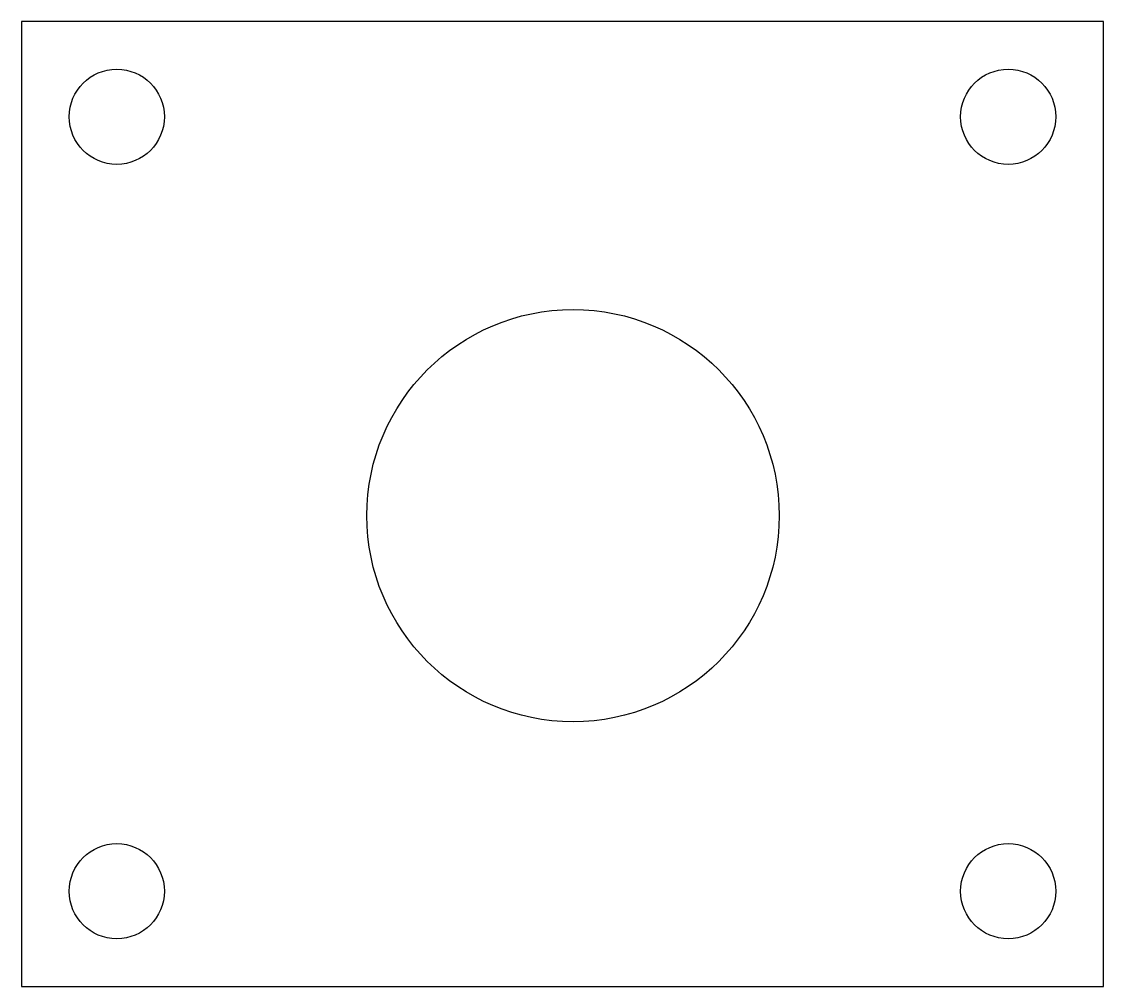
# Model space of a CAD drawing. Extents: x 61 to 163, y 47 to 87.
# Drawn here: x 128.74 to 162.84, y 50.7 to 81.12 of the extents above; entities that cross this region are included whole.
import ezdxf

# ---------------------------------------------------------------- set-up
doc = ezdxf.new("R2010")
doc.units = 0
doc.layers.get('0').update_dxf_attribs({"linetype": 'CONTINUOUS'})

msp = doc.modelspace()

# ---------------------------------------------------------------- linework, layer by layer
msp.add_lwpolyline([(128.743, 81.12), (128.743, 50.701), (162.842, 50.701), (162.842, 81.12)], close=True)
for centre, radius in [((131.743, 78.12), 1.5), ((159.842, 78.12), 1.5), ((146.124, 65.543), 6.5), ((131.743, 53.701), 1.5), ((159.842, 53.701), 1.5)]:
    msp.add_circle(centre, radius)

doc.saveas('drawing.dxf')
